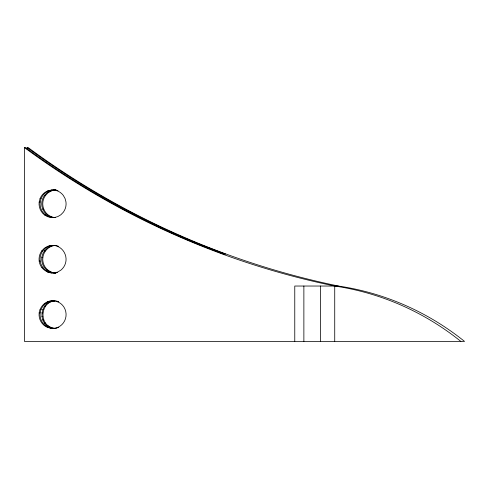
<?xml version="1.0" encoding="UTF-8"?>
<svg xmlns="http://www.w3.org/2000/svg" width="489" height="489" viewBox="0 0 489 489"><rect width="100%" height="100%" fill="white"/><g stroke="black" fill="none" stroke-linecap="round" stroke-linejoin="round"><path stroke-width="0.73" d="M44.413 214.86L45.41 214.86L48.478 216.651L51.889 217.568L47.476 216.651L44.413 214.86A13.845 13.515 -90 0 1 39.169 202.104L40.061 198.607A13.845 13.515 -90 0 1 47.335 191.071L51.736 190.111A13.845 13.515 -90 0 1 58.02 190.753M45.41 214.86A13.845 13.515 -90 0 1 40.165 202.104L41.064 198.607A13.845 13.515 -90 0 1 48.332 191.071L51.736 190.111M55.685 273.051A13.845 13.515 -90 0 1 50.153 272.031L47.091 270.246A13.845 13.515 -90 0 1 41.84 257.483C42.641 250.729 48.9 244.922 55.825 245.484M55.978 273.051A13.845 13.515 -90 0 1 51.156 272.031L48.087 270.246A13.845 13.515 -90 0 1 42.843 257.483C43.607 251.505 48.411 246.383 54.413 245.496M47.476 327.416L51.889 328.327L47.476 327.416A13.845 13.515 -90 0 1 39.169 312.862C39.835 308.088 42.928 303.828 47.335 301.829L48.332 301.829A13.845 13.515 -90 0 1 55.263 300.857M48.478 327.416A13.845 13.515 -90 0 1 40.165 312.862C40.831 308.088 43.924 303.828 48.332 301.829M55.685 328.431A13.845 13.515 -90 0 1 50.153 327.416C36.962 322.593 40.654 300.588 54.823 300.869M55.978 328.437A13.845 13.515 -90 0 1 51.156 327.416C38.655 322.746 41.076 302.3 54.413 300.876L53.411 300.876M55.685 217.556L53.57 217.568L50.153 216.651A13.845 13.515 -90 0 1 44.481 195.466L46.962 192.892L50.006 191.071A13.845 13.515 -90 0 1 56.241 190.019M44.481 195.466L45.483 195.466L47.965 192.892L51.009 191.071A13.845 13.515 -90 0 1 55.819 189.989M57.464 272.355C49.523 275.24 40.129 269.543 39.187 261.095A13.845 13.515 -90 0 1 41.809 250.845L44.285 248.278L47.335 246.45A13.845 13.515 -90 0 1 57.678 246.389L58.68 246.389A13.845 13.515 -90 0 0 55.96 245.582M51.889 272.948C45.88 272.128 41.015 267.067 40.19 261.095A13.845 13.515 -90 0 1 42.806 250.845L45.288 248.278L48.332 246.45A13.845 13.515 -90 0 1 55.263 245.472M54.42 217.544L57.824 216.59L60.868 214.763L63.35 212.195A13.845 13.515 -90 0 0 65.966 201.945L65.031 198.455L63.252 195.337A13.845 13.515 -90 0 0 50.734 190.111M54.42 328.308L58.821 327.355M58.142 327.544L55.422 328.308L50.893 328.327M50.893 217.568L55.422 217.544M27.127 147.58L28.13 147.58A823.073 803.482 90 0 0 338.4 286.034A272.294 265.814 90 0 1 464.55 341.42L24.45 341.42L24.45 147.58L25.452 147.58A823.073 803.482 90 0 0 199.64 244.885L223.681 254.091L225.356 254.091L201.315 244.885A823.073 803.482 -90 0 1 27.127 147.58L27.127 149.108M47.335 191.071L48.332 191.071M50.006 191.071L51.009 191.071M40.061 198.607L41.064 198.607M39.169 202.104L40.165 202.104M42.794 209.2L43.796 209.2M50.153 216.651L54.566 217.568M47.335 246.45L48.332 246.45M50.006 246.45L51.009 246.45M41.809 250.845L42.806 250.845M44.481 250.845L45.483 250.845M41.84 257.483L42.843 257.483M39.187 261.095L40.19 261.095M41.901 267.703L42.904 267.703M47.091 270.246L48.087 270.246M47.476 272.031L48.478 272.031M50.153 272.031L51.156 272.031M55.422 272.929L54.42 272.929L57.824 271.97L60.868 270.148A13.845 13.515 -90 0 0 65.984 260.937C66.693 254.922 63.277 248.779 57.678 246.389M338.4 286.034L294.769 286.034L294.769 341.42M57.678 301.768L58.68 301.768A13.845 13.515 -90 0 0 55.96 300.961M50.006 301.829L51.009 301.829M44.285 303.657L45.288 303.657M46.962 303.657L47.965 303.657M44.481 306.23L45.483 306.23M40.061 309.366L41.064 309.366M42.739 309.366L43.735 309.366M39.169 312.862L40.165 312.862M41.84 312.862L42.843 312.862M41.865 316.481L42.867 316.481M42.794 319.965L43.796 319.965M44.578 323.082L45.581 323.082M47.091 325.625L48.087 325.625M50.153 327.416L51.156 327.416M24.45 147.58A823.073 803.482 90 0 0 334.727 286.034L334.727 341.42M320.423 286.034L320.423 341.42M303.871 286.034L303.871 341.42M47.335 301.829A13.845 13.515 -90 0 1 65.031 309.219A13.845 13.515 -90 0 1 57.824 327.355M334.727 286.034A272.294 265.814 90 0 1 460.87 341.42M51.156 216.651A13.845 13.515 -90 0 1 45.483 195.466"/></g></svg>
